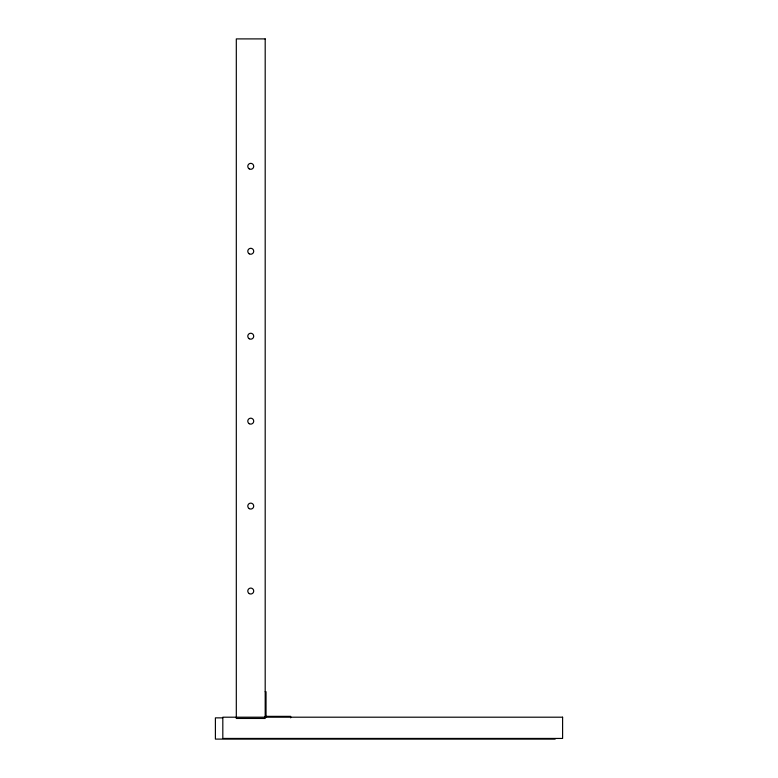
<?xml version="1.0" encoding="UTF-8"?>
<svg xmlns="http://www.w3.org/2000/svg" width="778" height="778" viewBox="0 0 778 778"><rect width="100%" height="100%" fill="white"/><g stroke="black" fill="none" stroke-linecap="round" stroke-linejoin="round"><path stroke-width="1.17" d="M265.191 691.72L266.037 691.72L266.037 717.199M265.191 716.353L290.671 716.353L290.671 717.861M222.683 717.861L215.399 717.861L215.399 739.1L555.181 739.1M265.191 38.9L236.308 38.9L236.308 718.454L265.191 718.454L265.191 38.9M562.601 717.199L222.819 717.199L222.819 738.439L562.601 738.439L562.601 717.199M249.261 593.614A2.976 2.976 0 0 0 253.725 591.037A2.976 2.976 0 0 0 249.261 588.469A2.976 2.976 0 0 0 249.261 593.614M249.261 508.666A2.976 2.976 0 0 0 253.725 506.099A2.976 2.976 0 0 0 249.261 503.522A2.976 2.976 0 0 0 249.261 508.666M249.261 423.728A2.976 2.976 0 0 0 253.725 421.151A2.976 2.976 0 0 0 249.261 418.574A2.976 2.976 0 0 0 249.261 423.728M249.261 338.78A2.976 2.976 0 0 0 253.725 336.203A2.976 2.976 0 0 0 249.261 333.636A2.976 2.976 0 0 0 249.261 338.78M249.261 253.832A2.976 2.976 0 0 0 253.725 251.265A2.976 2.976 0 0 0 249.261 248.688A2.976 2.976 0 0 0 249.261 253.832M249.261 168.894A2.976 2.976 0 0 0 253.725 166.317A2.976 2.976 0 0 0 249.261 163.74A2.976 2.976 0 0 0 249.261 168.894"/></g></svg>
